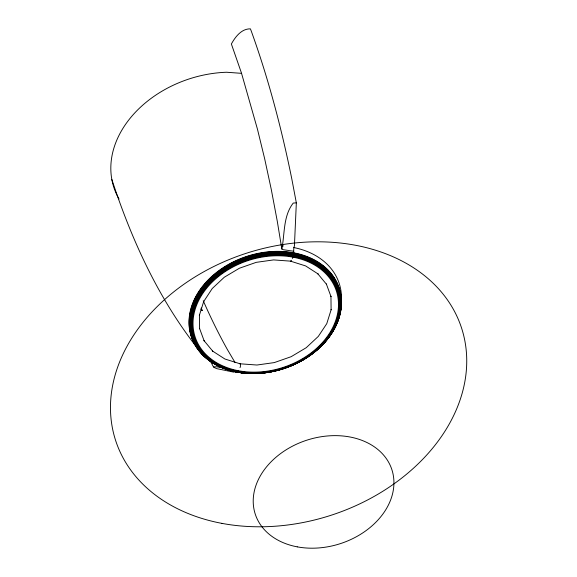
<?xml version="1.0" encoding="UTF-8"?>
<svg xmlns="http://www.w3.org/2000/svg" width="577" height="577" viewBox="0 0 577 577"><rect width="100%" height="100%" fill="white"/><g stroke="black" fill="none" stroke-linecap="round" stroke-linejoin="round"><path stroke-width="0.87" d="M293.52 251.219L283.257 249.697L281.843 249.048L277.277 221.229L271.284 189.48L264.67 158.783L257.45 129.161L241.438 72.954L231.377 43.989C235.257 36.906 241.518 28.641 250.418 28.85L251.067 30.538A1239.194 473.652 -79.4 0 1 291.875 179.281L296.34 202.859L294.429 245.773C292.755 249.459 294.732 253.548 292.979 257.169M281.843 249.048C284.836 233.671 283.119 215.964 293.246 203.068L296.34 202.859M203.768 301.281L199.317 315.475L199.433 315.107L199.592 328.775L199.541 328.371L204.179 340.942L203.984 340.589L212.79 351.234L212.487 351.011L224.907 359.009L240.068 363.791M292.351 258.467L294.111 254.81M238.525 370.744A74.26 56.214 -18 0 1 220.955 274.594A74.26 56.214 -18 0 1 337.776 296.528A74.26 56.214 -18 0 1 238.525 370.744L237.306 372.1L236.123 370.946M203.667 301.605L212.235 288.522L224.309 277.227L239.39 268.24L256.253 262.34L273.613 259.91L290.714 261.157M235.358 371.35L233.836 372.158L216.844 368.667L214.37 367.599L213.468 366.893L209.833 360.034M213.468 366.893L216.764 366.777L224.756 368.299M282.514 246.184L283.451 245.874M221.64 367.556L223.378 367.657M241.229 73.315L226.559 72.248A105.367 79.763 -18 0 0 119.035 198.993M200.825 309.633L202.159 310.606L201.33 308.053M194.867 344.83C156.994 295.482 131.094 238.301 111.83 179.447M235.135 362.652L227.504 349.749A1185.67 453.19 -79.4 0 1 203.255 300.761M201.034 308.233L202.159 310.606M275.07 370.86A77.693 58.818 -18 0 1 190.987 309.395A77.693 58.818 -18 0 1 305.853 256.462A77.693 58.818 -18 0 1 312.171 353.766M311.493 354.264A77.693 58.818 -18 0 1 275.921 370.658M241.785 372.655A77.852 58.933 -18 0 1 198.712 291.623A77.852 58.933 -18 0 1 314.869 260.169A77.852 58.933 -18 0 1 312.186 353.593M311.508 354.098A77.852 58.933 -18 0 1 275.864 370.528M274.154 370.924A77.852 58.933 -18 0 1 272.438 371.292M270.707 371.631A77.852 58.933 -18 0 1 268.096 372.086M266.35 372.353A77.852 58.933 -18 0 1 263.732 372.692M261.994 372.879A77.852 58.933 -18 0 1 259.39 373.095M257.667 373.196A77.852 58.933 -18 0 1 252.387 373.326M249.711 373.276A77.852 58.933 -18 0 1 244.396 372.944M291.472 260.299A2.395 0.916 -79.4 0 1 290.469 261.143L305.63 265.925L318.05 273.924L317.747 273.7L326.553 284.346L326.358 283.992L330.996 296.564L330.946 296.16L331.104 309.827L331.22 309.46L326.77 323.654L318.302 336.413L306.228 347.707L291.147 356.694L274.284 362.594L256.924 365.025L239.823 363.777A2.395 0.916 -79.4 0 1 240.544 364.996A2.395 0.916 -79.4 0 1 240.032 367.607M293.772 247.547A79.287 60.022 -18 0 1 340.899 305.37M297.242 546.852A71.844 54.382 -18 0 0 393.247 475.059A71.844 54.382 -18 0 0 280.242 453.839A71.844 54.382 -18 0 0 297.242 546.852M221.929 523.375A181.878 137.679 -18 0 0 464.997 341.613A181.878 137.679 -18 0 0 178.892 287.901A181.878 137.679 -18 0 0 221.929 523.375M237.479 372.042A76.654 58.025 -18 0 0 339.918 295.438A76.654 58.025 -18 0 0 219.339 272.798A76.654 58.025 -18 0 0 237.479 372.042M237.306 372.1A76.972 58.263 -18 0 0 340.17 295.179A76.972 58.263 -18 0 0 219.094 272.452A76.972 58.263 -18 0 0 237.306 372.1M237.133 372.115A77.253 58.479 -18 0 0 340.372 294.912A77.253 58.479 -18 0 0 218.856 272.099A77.253 58.479 -18 0 0 237.133 372.115M238.193 371.336A75.118 56.863 -18 0 0 338.584 296.268A75.118 56.863 -18 0 0 220.421 274.082A75.118 56.863 -18 0 0 238.193 371.336M237.659 371.927A76.301 57.758 -18 0 0 339.629 295.676A76.301 57.758 -18 0 0 219.606 273.145A76.301 57.758 -18 0 0 237.659 371.927M236.974 372.078A77.491 58.659 -18 0 0 340.538 294.638A77.491 58.659 -18 0 0 218.64 271.745A77.491 58.659 -18 0 0 236.974 372.078M238.02 371.574A75.529 57.173 -18 0 0 338.959 296.095A75.529 57.173 -18 0 0 220.147 273.786A75.529 57.173 -18 0 0 238.02 371.574M237.839 371.776A75.926 57.476 -18 0 0 339.312 295.893A75.926 57.476 -18 0 0 219.873 273.476A75.926 57.476 -18 0 0 237.839 371.776"/></g></svg>
